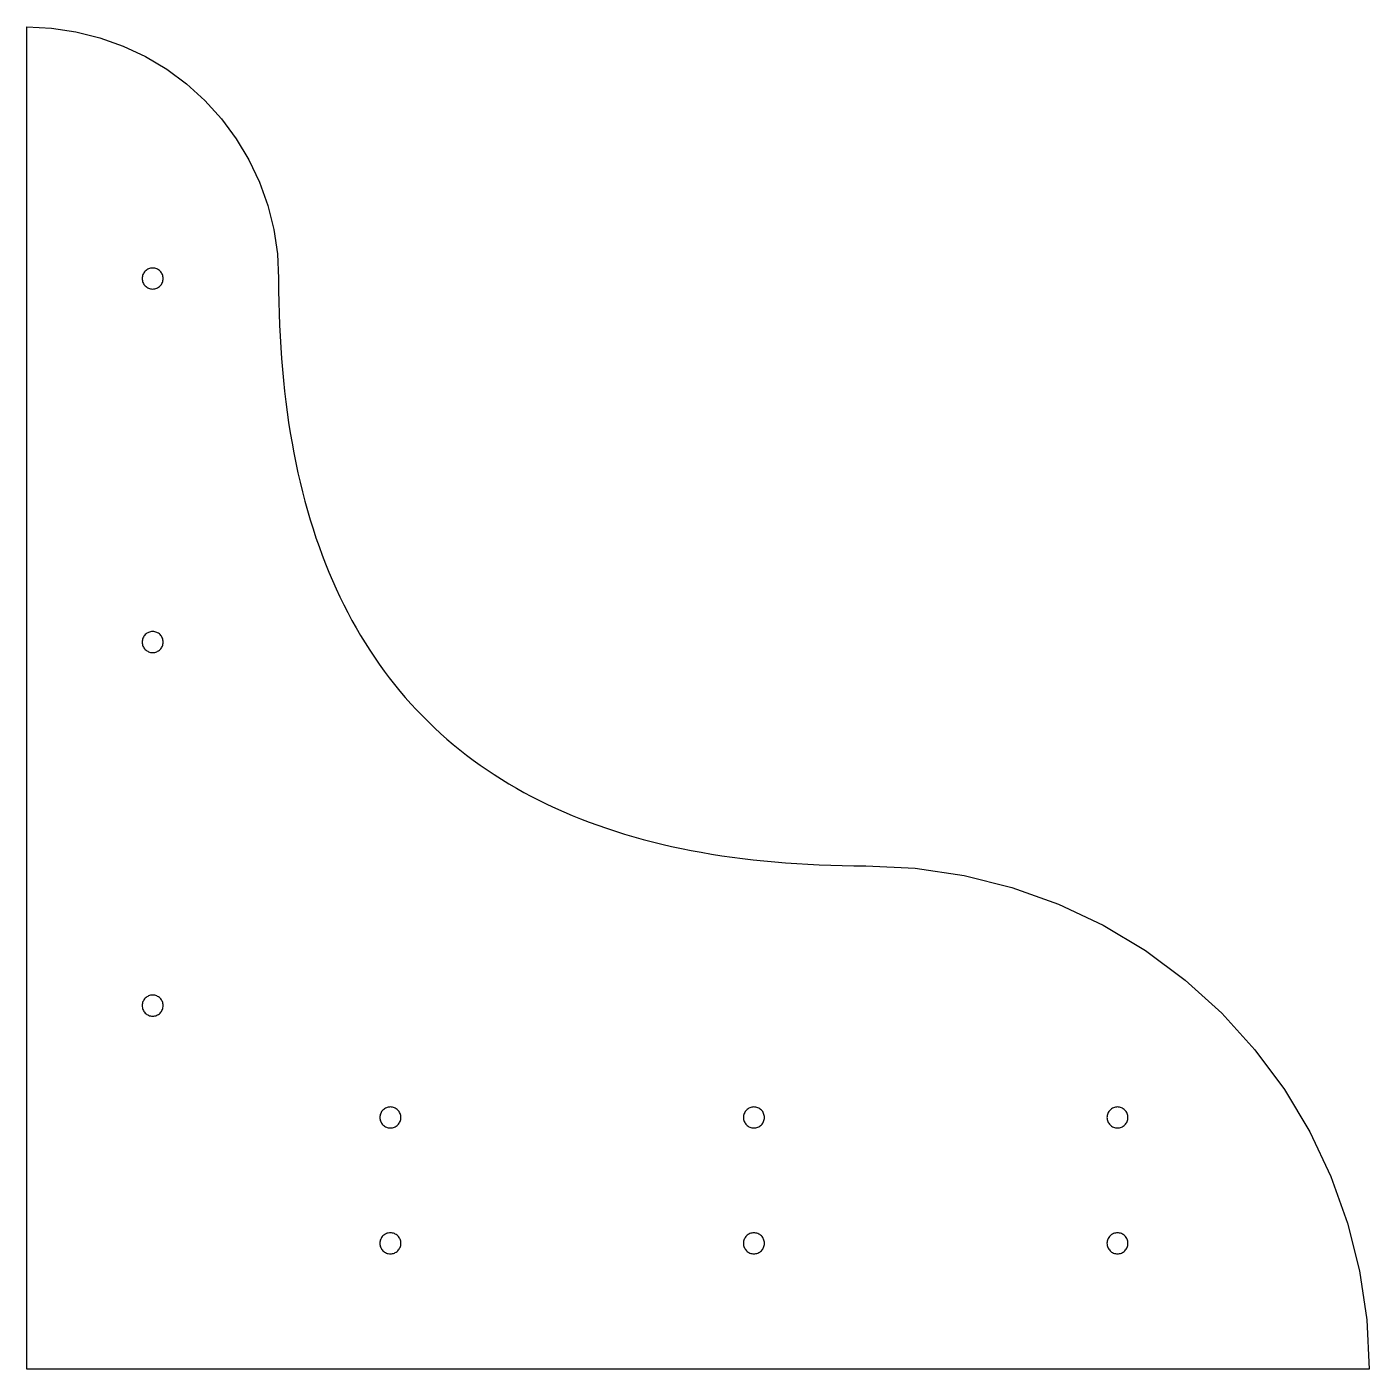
# Model space of a CAD drawing. Header units: millimetres. Extents: x 0 to 203, y 0 to 203.
import ezdxf

# ---------------------------------------------------------------- set-up
doc = ezdxf.new("R2010")
doc.units = ezdxf.units.MM

msp = doc.modelspace()

# ---------------------------------------------------------------- linework, layer by layer
at = {"color": 0}
for points in [[(197.4, 29.16), (199.92, 22.12), (201.74, 14.87), (202.83, 7.47), (203.2, 0), (0, 0), (0, 203.2), (0, 203.2), (3.73, 203.02), (7.43, 202.47), (11.06, 201.56), (14.58, 200.3), (17.96, 198.7), (21.17, 196.78), (24.17, 194.55), (26.94, 192.04), (29.45, 189.27), (31.68, 186.27), (33.6, 183.06), (35.2, 179.68), (36.46, 176.16), (37.37, 172.53), (37.92, 168.83), (38.1, 165.1), (38.11, 163.31), (38.14, 161.54), (38.18, 159.79), (38.25, 158.06), (38.33, 156.35), (38.43, 154.65), (38.54, 152.97), (38.68, 151.31), (38.83, 149.67), (39.01, 148.05), (39.2, 146.44), (39.41, 144.85), (39.63, 143.29), (39.88, 141.73), (40.14, 140.2), (40.42, 138.69), (40.72, 137.19), (41.04, 135.71), (41.37, 134.25), (41.73, 132.81), (42.1, 131.38), (42.49, 129.98), (42.9, 128.59), (43.32, 127.22), (43.77, 125.87), (44.23, 124.54), (44.71, 123.22), (45.21, 121.92), (45.73, 120.65), (46.26, 119.38), (46.82, 118.14), (47.39, 116.92), (47.98, 115.71), (48.59, 114.52), (49.21, 113.35), (49.86, 112.2), (50.52, 111.07), (51.2, 109.95), (51.9, 108.85), (52.61, 107.77), (53.35, 106.71), (54.1, 105.67), (54.87, 104.65), (55.66, 103.64), (56.47, 102.65), (57.29, 101.68), (58.14, 100.73), (59, 99.79), (59.88, 98.88), (60.78, 97.98), (61.69, 97.1), (62.63, 96.24), (63.58, 95.39), (64.55, 94.57), (65.54, 93.76), (66.55, 92.97), (67.57, 92.2), (68.61, 91.45), (69.67, 90.71), (70.75, 90), (71.85, 89.3), (72.97, 88.62), (74.1, 87.96), (75.25, 87.31), (76.42, 86.69), (77.61, 86.08), (78.82, 85.49), (80.04, 84.92), (81.28, 84.36), (82.55, 83.83), (83.82, 83.31), (85.12, 82.81), (86.44, 82.33), (87.77, 81.87), (89.12, 81.42), (90.49, 81), (91.88, 80.59), (93.28, 80.2), (94.71, 79.83), (96.15, 79.47), (97.61, 79.14), (99.09, 78.82), (100.59, 78.52), (102.1, 78.24), (103.63, 77.98), (105.19, 77.73), (106.75, 77.51), (108.34, 77.3), (109.95, 77.11), (111.57, 76.93), (113.21, 76.78), (114.87, 76.64), (116.55, 76.53), (118.25, 76.43), (119.96, 76.35), (121.69, 76.28), (123.44, 76.24), (125.21, 76.21), (127, 76.2), (134.47, 75.83), (141.87, 74.74), (149.12, 72.92), (156.16, 70.4), (162.92, 67.2), (169.33, 63.36), (175.34, 58.9), (180.88, 53.88), (185.9, 48.34), (190.36, 42.33), (194.2, 35.92), (197.4, 29.16)], [(20.57, 165.56), (20.52, 165.71), (20.45, 165.85), (20.37, 165.98), (20.28, 166.11), (20.17, 166.22), (20.06, 166.33), (19.93, 166.42), (19.8, 166.5), (19.66, 166.57), (19.51, 166.62), (19.36, 166.66), (19.21, 166.68), (19.05, 166.69), (18.89, 166.68), (18.74, 166.66), (18.59, 166.62), (18.44, 166.57), (18.3, 166.5), (18.17, 166.42), (18.04, 166.33), (17.93, 166.22), (17.82, 166.11), (17.73, 165.98), (17.65, 165.85), (17.58, 165.71), (17.53, 165.56), (17.49, 165.41), (17.47, 165.26), (17.46, 165.1), (17.47, 164.94), (17.49, 164.79), (17.53, 164.64), (17.58, 164.49), (17.65, 164.35), (17.73, 164.22), (17.82, 164.09), (17.93, 163.98), (18.04, 163.87), (18.17, 163.78), (18.3, 163.7), (18.44, 163.63), (18.59, 163.58), (18.74, 163.54), (18.89, 163.52), (19.05, 163.51), (19.21, 163.52), (19.36, 163.54), (19.51, 163.58), (19.66, 163.63), (19.8, 163.7), (19.93, 163.78), (20.06, 163.87), (20.17, 163.98), (20.28, 164.09), (20.37, 164.22), (20.45, 164.35), (20.52, 164.49), (20.57, 164.64), (20.61, 164.79), (20.63, 164.94), (20.64, 165.1), (20.63, 165.26), (20.61, 165.41), (20.57, 165.56)], [(20.37, 110.95), (20.28, 111.07), (20.17, 111.19), (20.06, 111.29), (19.93, 111.39), (19.8, 111.47), (19.66, 111.53), (19.51, 111.59), (19.36, 111.62), (19.21, 111.65), (19.05, 111.65), (18.89, 111.65), (18.74, 111.62), (18.59, 111.59), (18.44, 111.53), (18.3, 111.47), (18.17, 111.39), (18.04, 111.29), (17.93, 111.19), (17.82, 111.07), (17.73, 110.95), (17.65, 110.82), (17.58, 110.67), (17.53, 110.53), (17.49, 110.38), (17.47, 110.22), (17.46, 110.07), (17.47, 109.91), (17.49, 109.76), (17.53, 109.61), (17.58, 109.46), (17.65, 109.32), (17.73, 109.18), (17.82, 109.06), (17.93, 108.94), (18.04, 108.84), (18.17, 108.75), (18.3, 108.67), (18.44, 108.6), (18.59, 108.55), (18.74, 108.51), (18.89, 108.49), (19.05, 108.48), (19.21, 108.49), (19.36, 108.51), (19.51, 108.55), (19.66, 108.6), (19.8, 108.67), (19.93, 108.75), (20.06, 108.84), (20.17, 108.94), (20.28, 109.06), (20.37, 109.18), (20.45, 109.32), (20.52, 109.46), (20.57, 109.61), (20.61, 109.76), (20.63, 109.91), (20.64, 110.07), (20.63, 110.22), (20.61, 110.38), (20.57, 110.53), (20.52, 110.67), (20.45, 110.82), (20.37, 110.95)], [(20.06, 56.26), (19.93, 56.35), (19.8, 56.43), (19.66, 56.5), (19.51, 56.55), (19.36, 56.59), (19.21, 56.61), (19.05, 56.62), (18.89, 56.61), (18.74, 56.59), (18.59, 56.55), (18.44, 56.5), (18.3, 56.43), (18.17, 56.35), (18.04, 56.26), (17.93, 56.16), (17.82, 56.04), (17.73, 55.92), (17.65, 55.78), (17.58, 55.64), (17.53, 55.49), (17.49, 55.34), (17.47, 55.19), (17.46, 55.03), (17.47, 54.88), (17.49, 54.72), (17.53, 54.57), (17.58, 54.43), (17.65, 54.28), (17.73, 54.15), (17.82, 54.03), (17.93, 53.91), (18.04, 53.81), (18.17, 53.71), (18.3, 53.63), (18.44, 53.57), (18.59, 53.51), (18.74, 53.48), (18.89, 53.45), (19.05, 53.45), (19.21, 53.45), (19.36, 53.48), (19.51, 53.51), (19.66, 53.57), (19.8, 53.63), (19.93, 53.71), (20.06, 53.81), (20.17, 53.91), (20.28, 54.03), (20.37, 54.15), (20.45, 54.28), (20.52, 54.43), (20.57, 54.57), (20.61, 54.72), (20.63, 54.88), (20.64, 55.03), (20.63, 55.19), (20.61, 55.34), (20.57, 55.49), (20.52, 55.64), (20.45, 55.78), (20.37, 55.92), (20.28, 56.04), (20.17, 56.16), (20.06, 56.26)], [(56.16, 39.22), (56.04, 39.33), (55.92, 39.42), (55.78, 39.5), (55.64, 39.57), (55.49, 39.62), (55.34, 39.66), (55.19, 39.68), (55.03, 39.69), (54.88, 39.68), (54.72, 39.66), (54.57, 39.62), (54.43, 39.57), (54.28, 39.5), (54.15, 39.42), (54.03, 39.33), (53.91, 39.22), (53.81, 39.11), (53.71, 38.98), (53.63, 38.85), (53.57, 38.71), (53.51, 38.56), (53.48, 38.41), (53.45, 38.26), (53.45, 38.1), (53.45, 37.94), (53.48, 37.79), (53.51, 37.64), (53.57, 37.49), (53.63, 37.35), (53.71, 37.22), (53.81, 37.09), (53.91, 36.98), (54.03, 36.87), (54.15, 36.78), (54.28, 36.7), (54.43, 36.63), (54.57, 36.58), (54.72, 36.54), (54.88, 36.52), (55.03, 36.51), (55.19, 36.52), (55.34, 36.54), (55.49, 36.58), (55.64, 36.63), (55.78, 36.7), (55.92, 36.78), (56.04, 36.87), (56.16, 36.98), (56.26, 37.09), (56.35, 37.22), (56.43, 37.35), (56.5, 37.49), (56.55, 37.64), (56.59, 37.79), (56.61, 37.94), (56.62, 38.1), (56.61, 38.26), (56.59, 38.41), (56.55, 38.56), (56.5, 38.71), (56.43, 38.85), (56.35, 38.98), (56.26, 39.11), (56.16, 39.22)], [(111.47, 38.85), (111.39, 38.98), (111.29, 39.11), (111.19, 39.22), (111.07, 39.33), (110.95, 39.42), (110.82, 39.5), (110.67, 39.57), (110.53, 39.62), (110.38, 39.66), (110.22, 39.68), (110.07, 39.69), (109.91, 39.68), (109.76, 39.66), (109.61, 39.62), (109.46, 39.57), (109.32, 39.5), (109.18, 39.42), (109.06, 39.33), (108.94, 39.22), (108.84, 39.11), (108.75, 38.98), (108.67, 38.85), (108.6, 38.71), (108.55, 38.56), (108.51, 38.41), (108.49, 38.26), (108.48, 38.1), (108.49, 37.94), (108.51, 37.79), (108.55, 37.64), (108.6, 37.49), (108.67, 37.35), (108.75, 37.22), (108.84, 37.09), (108.94, 36.98), (109.06, 36.87), (109.18, 36.78), (109.32, 36.7), (109.46, 36.63), (109.61, 36.58), (109.76, 36.54), (109.91, 36.52), (110.07, 36.51), (110.22, 36.52), (110.38, 36.54), (110.53, 36.58), (110.67, 36.63), (110.82, 36.7), (110.95, 36.78), (111.07, 36.87), (111.19, 36.98), (111.29, 37.09), (111.39, 37.22), (111.47, 37.35), (111.53, 37.49), (111.59, 37.64), (111.62, 37.79), (111.65, 37.94), (111.65, 38.1), (111.65, 38.26), (111.62, 38.41), (111.59, 38.56), (111.53, 38.71), (111.47, 38.85)], [(166.66, 38.41), (166.62, 38.56), (166.57, 38.71), (166.5, 38.85), (166.42, 38.98), (166.33, 39.11), (166.22, 39.22), (166.11, 39.33), (165.98, 39.42), (165.85, 39.5), (165.71, 39.57), (165.56, 39.62), (165.41, 39.66), (165.26, 39.68), (165.1, 39.69), (164.94, 39.68), (164.79, 39.66), (164.64, 39.62), (164.49, 39.57), (164.35, 39.5), (164.22, 39.42), (164.09, 39.33), (163.98, 39.22), (163.87, 39.11), (163.78, 38.98), (163.7, 38.85), (163.63, 38.71), (163.58, 38.56), (163.54, 38.41), (163.52, 38.26), (163.51, 38.1), (163.52, 37.94), (163.54, 37.79), (163.58, 37.64), (163.63, 37.49), (163.7, 37.35), (163.78, 37.22), (163.87, 37.09), (163.98, 36.98), (164.09, 36.87), (164.22, 36.78), (164.35, 36.7), (164.49, 36.63), (164.64, 36.58), (164.79, 36.54), (164.94, 36.52), (165.1, 36.51), (165.26, 36.52), (165.41, 36.54), (165.56, 36.58), (165.71, 36.63), (165.85, 36.7), (165.98, 36.78), (166.11, 36.87), (166.22, 36.98), (166.33, 37.09), (166.42, 37.22), (166.5, 37.35), (166.57, 37.49), (166.62, 37.64), (166.66, 37.79), (166.68, 37.94), (166.69, 38.1), (166.68, 38.26), (166.66, 38.41)], [(56.26, 20.06), (56.16, 20.17), (56.04, 20.28), (55.92, 20.37), (55.78, 20.45), (55.64, 20.52), (55.49, 20.57), (55.34, 20.61), (55.19, 20.63), (55.03, 20.64), (54.88, 20.63), (54.72, 20.61), (54.57, 20.57), (54.43, 20.52), (54.28, 20.45), (54.15, 20.37), (54.03, 20.28), (53.91, 20.17), (53.81, 20.06), (53.71, 19.93), (53.63, 19.8), (53.57, 19.66), (53.51, 19.51), (53.48, 19.36), (53.45, 19.21), (53.45, 19.05), (53.45, 18.89), (53.48, 18.74), (53.51, 18.59), (53.57, 18.44), (53.63, 18.3), (53.71, 18.17), (53.81, 18.04), (53.91, 17.93), (54.03, 17.82), (54.15, 17.73), (54.28, 17.65), (54.43, 17.58), (54.57, 17.53), (54.72, 17.49), (54.88, 17.47), (55.03, 17.46), (55.19, 17.47), (55.34, 17.49), (55.49, 17.53), (55.64, 17.58), (55.78, 17.65), (55.92, 17.73), (56.04, 17.82), (56.16, 17.93), (56.26, 18.04), (56.35, 18.17), (56.43, 18.3), (56.5, 18.44), (56.55, 18.59), (56.59, 18.74), (56.61, 18.89), (56.62, 19.05), (56.61, 19.21), (56.59, 19.36), (56.55, 19.51), (56.5, 19.66), (56.43, 19.8), (56.35, 19.93), (56.26, 20.06)], [(111.53, 19.66), (111.47, 19.8), (111.39, 19.93), (111.29, 20.06), (111.19, 20.17), (111.07, 20.28), (110.95, 20.37), (110.82, 20.45), (110.67, 20.52), (110.53, 20.57), (110.38, 20.61), (110.22, 20.63), (110.07, 20.64), (109.91, 20.63), (109.76, 20.61), (109.61, 20.57), (109.46, 20.52), (109.32, 20.45), (109.18, 20.37), (109.06, 20.28), (108.94, 20.17), (108.84, 20.06), (108.75, 19.93), (108.67, 19.8), (108.6, 19.66), (108.55, 19.51), (108.51, 19.36), (108.49, 19.21), (108.48, 19.05), (108.49, 18.89), (108.51, 18.74), (108.55, 18.59), (108.6, 18.44), (108.67, 18.3), (108.75, 18.17), (108.84, 18.04), (108.94, 17.93), (109.06, 17.82), (109.18, 17.73), (109.32, 17.65), (109.46, 17.58), (109.61, 17.53), (109.76, 17.49), (109.91, 17.47), (110.07, 17.46), (110.22, 17.47), (110.38, 17.49), (110.53, 17.53), (110.67, 17.58), (110.82, 17.65), (110.95, 17.73), (111.07, 17.82), (111.19, 17.93), (111.29, 18.04), (111.39, 18.17), (111.47, 18.3), (111.53, 18.44), (111.59, 18.59), (111.62, 18.74), (111.65, 18.89), (111.65, 19.05), (111.65, 19.21), (111.62, 19.36), (111.59, 19.51), (111.53, 19.66)], [(166.68, 19.21), (166.66, 19.36), (166.62, 19.51), (166.57, 19.66), (166.5, 19.8), (166.42, 19.93), (166.33, 20.06), (166.22, 20.17), (166.11, 20.28), (165.98, 20.37), (165.85, 20.45), (165.71, 20.52), (165.56, 20.57), (165.41, 20.61), (165.26, 20.63), (165.1, 20.64), (164.94, 20.63), (164.79, 20.61), (164.64, 20.57), (164.49, 20.52), (164.35, 20.45), (164.22, 20.37), (164.09, 20.28), (163.98, 20.17), (163.87, 20.06), (163.78, 19.93), (163.7, 19.8), (163.63, 19.66), (163.58, 19.51), (163.54, 19.36), (163.52, 19.21), (163.51, 19.05), (163.52, 18.89), (163.54, 18.74), (163.58, 18.59), (163.63, 18.44), (163.7, 18.3), (163.78, 18.17), (163.87, 18.04), (163.98, 17.93), (164.09, 17.82), (164.22, 17.73), (164.35, 17.65), (164.49, 17.58), (164.64, 17.53), (164.79, 17.49), (164.94, 17.47), (165.1, 17.46), (165.26, 17.47), (165.41, 17.49), (165.56, 17.53), (165.71, 17.58), (165.85, 17.65), (165.98, 17.73), (166.11, 17.82), (166.22, 17.93), (166.33, 18.04), (166.42, 18.17), (166.5, 18.3), (166.57, 18.44), (166.62, 18.59), (166.66, 18.74), (166.68, 18.89), (166.69, 19.05), (166.68, 19.21)]]:
    msp.add_lwpolyline(points, dxfattribs=at)

doc.saveas('drawing.dxf')
